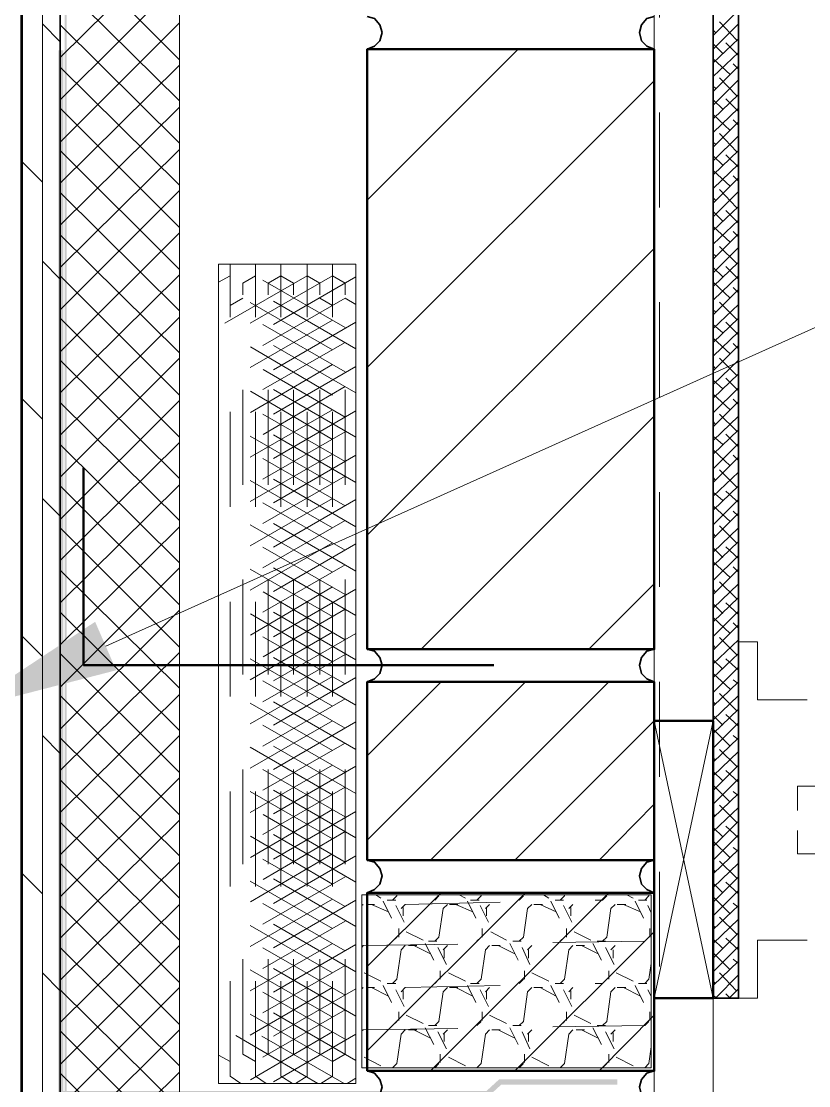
# Model space of a CAD drawing. Header units: inches. Extents: x 5 to 516, y -193 to 129.
# Drawn here: x 354.601 to 355.43, y -34.395 to -33.273 of the extents above; entities that cross this region are included whole.
import ezdxf

# ---------------------------------------------------------------- set-up
doc = ezdxf.new("R2010")
doc.units = ezdxf.units.IN
doc.header["$MEASUREMENT"] = 0
doc.linetypes.add('PDF_IMPORT', pattern=[1, 0.8, -0.2])
doc.layers.add('PDF5_Geometry', color=7, linetype='Continuous')
doc.layers.add('PDF5_Solid Fills', color=7, linetype='Continuous')

msp = doc.modelspace()

# ---------------------------------------------------------------- hatches: boundary and pattern name
at = {"layer": 'PDF5_Solid Fills', "transparency": 33554559}
for points in [[(354.6399185, -34.405676), (354.6399176, -35.2756762), (355.093251, -35.2756766), (355.1043618, -35.259009), (355.0910296, -35.2712312), (354.6454741, -35.2712318), (354.6454741, -34.4056757), (355.093251, -34.4056757), (355.1043618, -34.3878982), (355.0910296, -34.4001204), (354.6454732, -34.400121), (354.6454741, -33.3034542), (354.6399185, -33.3034542), (354.6399185, -34.1734539)], [(355.104364, -34.387898), (355.0932529, -34.4056757), (355.1065862, -34.3934535), (355.2288079, -34.393454), (355.228808, -34.3878987)]]:
    msp.add_hatch(color=256, dxfattribs=at).paths.add_polyline_path(points)

# ---------------------------------------------------------------- linework, layer by layer
at = {"layer": 'PDF5_Geometry', "lineweight": 35}
for points in [[(354.6010292, -25.9690092), (354.6010292, -35.2812319), (354.6421403, -35.2812319), (354.6421403, -25.9690092)], [(354.9654746, -33.3023431), (354.9732524, -33.2990098), (354.978808, -33.2934542), (354.9810302, -33.2845654), (354.978808, -33.2767876), (354.9732524, -33.2701209), (354.9654746, -33.2678987)], [(355.2676959, -33.2678978), (355.2599181, -33.27012), (355.2543626, -33.2767867), (355.2521403, -33.2845645), (355.2543626, -33.2934534), (355.2599181, -33.2990089), (355.2676959, -33.3023423)], [(354.9654746, -33.9690099), (354.9732524, -33.9656765), (354.978808, -33.960121), (354.9810302, -33.9512321), (354.978808, -33.9434543), (354.9732524, -33.9367876), (354.9654746, -33.9345654)], [(355.2676959, -33.9345645), (355.2599181, -33.9367868), (355.2543626, -33.9434534), (355.2521403, -33.9512312), (355.2543626, -33.9601201), (355.2599181, -33.9656757), (355.2676959, -33.969009)], [(354.9654746, -34.1912321), (354.9732524, -34.1878988), (354.978808, -34.1823432), (354.9810302, -34.1734543), (354.978808, -34.1656765), (354.9732524, -34.1590099), (354.9654746, -34.1567876)], [(355.2676959, -34.1567868), (355.2599181, -34.159009), (355.2543626, -34.1656757), (355.2521403, -34.1734535), (355.2543626, -34.1823423), (355.2599181, -34.1878979), (355.2676959, -34.1912312)], [(354.9654746, -34.4134543), (354.9732524, -34.410121), (354.978808, -34.4045654), (354.9810302, -34.3956766), (354.978808, -34.3878988), (354.9732524, -34.3812321), (354.9654746, -34.3790099)], [(355.2676959, -34.379009), (355.2599181, -34.3812312), (355.2543626, -34.3878979), (355.2521403, -34.3956757), (355.2543626, -34.4045646), (355.2599181, -34.4101201), (355.2676959, -34.4134535)]]:
    msp.add_lwpolyline(points, dxfattribs=at)
at = {"layer": 'PDF5_Geometry', "lineweight": 15}
for points in [[(354.6021414, -35.2812319), (354.6021414, -25.9678976)], [(354.6232505, -35.2812319), (354.6232505, -25.9678976)], [(354.689919, -33.9312313), (357.6321415, -32.609009), (358.7899192, -32.609009)], [(354.6421397, -33.3112317), (354.7676953, -33.1867872)], [(354.7676958, -33.3134538), (354.6421403, -33.1878982)], [(354.6421397, -33.3556766), (354.7676953, -33.230121)], [(354.7676958, -33.3567865), (354.6421403, -33.232342)], [(355.3299178, -33.2878981), (355.3565845, -33.2612315)], [(354.6421397, -33.2945645), (354.6232509, -33.2756756)], [(354.6421397, -33.4001203), (354.7676953, -33.2745648)], [(354.7676958, -33.4012314), (354.6421403, -33.2767869)], [(355.3299178, -33.3023431), (355.3565845, -33.2756765)], [(355.3543636, -33.2923424), (355.3365858, -33.2734535)], [(355.33214, -33.2845649), (355.3299178, -33.2823427)], [(355.3299178, -33.316787), (355.3565845, -33.2912314)], [(355.3399186, -33.3067874), (355.3299186, -33.2967874)], [(355.3565857, -33.3090095), (355.3432524, -33.2956762)], [(354.9654746, -33.4612312), (355.1243635, -33.3023423)], [(355.3299178, -33.331232), (355.3565845, -33.3056764)], [(355.3476972, -33.3290087), (355.3299194, -33.312342)], [(354.6421397, -33.4434542), (354.7676953, -33.3190097)], [(354.7676958, -33.4456763), (354.6421403, -33.3212318)], [(355.3299178, -33.3467869), (355.3565845, -33.3201202)], [(355.3565857, -33.3234534), (355.3510301, -33.3178978)], [(354.9654746, -33.6378986), (355.2676969, -33.3356764)], [(355.3299178, -33.3612319), (355.3565845, -33.3345652)], [(355.3543636, -33.3512312), (355.3365858, -33.3323423)], [(354.6021414, -33.3378984), (354.6010303, -33.3367873)], [(355.33214, -33.3434537), (355.3299178, -33.3412315)], [(355.3299178, -33.3756757), (355.3565845, -33.3501202)], [(355.3399186, -33.3656762), (355.3299186, -33.3556762)], [(355.3565857, -33.3678983), (355.3432524, -33.354565)], [(354.6421397, -33.4878979), (354.7676953, -33.3634535)], [(354.7676958, -33.4901201), (354.6421403, -33.3645645)], [(355.3299178, -33.3901207), (355.3565845, -33.3645652)], [(355.3299178, -33.4056757), (355.3565845, -33.379009)], [(355.3476972, -33.3878986), (355.3299194, -33.3712319)], [(355.3565857, -33.3823421), (355.3510301, -33.3767866)], [(355.3543636, -33.4101199), (355.3365858, -33.391231)], [(355.3299178, -33.4201206), (355.3565845, -33.393454)], [(355.33214, -33.4023425), (355.3299178, -33.4001202)], [(354.6421397, -33.5323428), (354.7676953, -33.4078984)], [(354.7676958, -33.534565), (354.6421403, -33.4090094)], [(355.3299178, -33.4345645), (355.3565845, -33.4090089)], [(355.3565857, -33.426787), (355.3432524, -33.4134537)], [(354.6232505, -33.4423431), (354.6021394, -33.421232)], [(355.3299178, -33.4490095), (355.3565845, -33.4234539)], [(355.3399186, -33.4245649), (355.3299186, -33.4145649)], [(355.3476972, -33.4467874), (355.3299194, -33.4301207)], [(355.3565857, -33.441232), (355.3510301, -33.4356765)], [(355.3299178, -33.4645655), (355.3565845, -33.4378989)], [(354.6421397, -33.5767866), (354.7676953, -33.451231)], [(354.7676958, -33.5778988), (354.6421403, -33.4534543)], [(355.3299178, -33.4790094), (355.3565845, -33.4523427)], [(355.33214, -33.4612312), (355.3299178, -33.459009)], [(355.3543636, -33.4690098), (355.3365858, -33.4501209)], [(355.3299178, -33.4934533), (355.3565845, -33.4678977)], [(355.3399186, -33.4834537), (355.3299186, -33.4734537)], [(355.3565857, -33.4856758), (355.3432524, -33.4723425)], [(355.3299178, -33.5078983), (355.3565845, -33.4823427)], [(355.3476972, -33.5056761), (355.3299194, -33.4890095)], [(354.6421397, -33.6212315), (354.7676953, -33.4956759)], [(354.7676958, -33.6223426), (354.6421403, -33.4978981)], [(355.3299178, -33.5234532), (355.3565845, -33.4967865)], [(355.3565857, -33.5001208), (355.3510301, -33.4945652)], [(354.9654746, -33.8145649), (355.2676969, -33.5123427)], [(355.3299178, -33.5378982), (355.3565845, -33.5112315)], [(355.3543636, -33.5278986), (355.3365858, -33.5101208)], [(354.6421397, -33.5445646), (354.6232509, -33.5256757)], [(355.33214, -33.5201211), (355.3299178, -33.5178989)], [(355.3299178, -33.5523432), (355.3565845, -33.5267876)], [(355.3399186, -33.5423424), (355.3299186, -33.5323424)], [(355.3565857, -33.5445646), (355.3432524, -33.5312312)], [(354.6421397, -33.6645653), (354.7676953, -33.5401209)], [(354.7676958, -33.6667875), (354.6421403, -33.5412319)], [(354.8210293, -33.5412314), (354.8088071, -33.547898)], [(354.8476971, -33.5412314), (354.8343638, -33.5490091)], [(354.8743627, -33.5412314), (354.8610294, -33.5490091)], [(354.8876955, -33.5490088), (354.8743622, -33.541231)], [(354.9154733, -33.5490088), (354.9021399, -33.541231)], [(354.9421411, -33.5490088), (354.9288078, -33.541231)], [(355.3299178, -33.566787), (355.3565845, -33.5412315)], [(355.3476972, -33.5645649), (355.3299194, -33.5478982)], [(355.3299178, -33.5823431), (355.3565845, -33.5556764)], [(355.3565857, -33.5590095), (355.3510301, -33.553454)], [(354.8343621, -33.5645649), (354.8210287, -33.5723427)], [(354.9288061, -33.5723423), (354.9154727, -33.5645646)], [(354.9532518, -33.5712313), (354.9421407, -33.5645646)], [(355.3299178, -33.5967869), (355.3565845, -33.5712314)], [(355.3543636, -33.5867873), (355.3365858, -33.5690095)], [(355.33214, -33.5790087), (355.3299178, -33.5767865)], [(354.6021414, -33.5878984), (354.6010303, -33.5867873)], [(354.6421397, -33.7090091), (354.7676953, -33.5845647)], [(354.7676958, -33.7112312), (354.6421403, -33.5856757)], [(355.3299178, -33.6112319), (355.3565845, -33.5856764)], [(355.3399186, -33.6012312), (355.3299186, -33.5923423)], [(355.3565857, -33.6034544), (355.3432524, -33.5901211)], [(355.3299178, -33.6256758), (355.3565845, -33.6001202)], [(355.3299178, -33.6412318), (355.3565845, -33.6145652)], [(355.3476972, -33.6234536), (355.3299194, -33.606787)], [(355.3565857, -33.6178983), (355.3510301, -33.6123427)], [(354.6421397, -33.753454), (354.7676953, -33.6278984)], [(354.7676958, -33.7545651), (354.6421403, -33.6301206)], [(355.3299178, -33.6556757), (355.3565845, -33.6301201)], [(355.33214, -33.6390097), (355.3299178, -33.6356764)], [(355.3543636, -33.6456761), (355.3365858, -33.6278983)], [(355.3299178, -33.6701207), (355.3565845, -33.6445651)], [(355.3565857, -33.6623421), (355.3432524, -33.6490087)], [(355.3299178, -33.6856756), (355.3565845, -33.6590089)], [(355.3399186, -33.6601199), (355.3299186, -33.6512311)], [(354.6232505, -33.6923431), (354.6021394, -33.671232)], [(354.6421397, -33.7978989), (354.7676953, -33.6723433)], [(355.3476972, -33.6823424), (355.3299194, -33.6656757)], [(355.3565857, -33.6767871), (355.3510301, -33.6712315)], [(354.7676958, -33.7990088), (354.6421403, -33.6745644)], [(355.3299178, -33.7001206), (355.3565845, -33.6734539)], [(355.0221401, -33.9345645), (355.2676957, -33.689009)], [(355.3299178, -33.7145656), (355.3565845, -33.68901)], [(355.33214, -33.6978984), (355.3299178, -33.6945651)], [(355.3543636, -33.7045648), (355.3365858, -33.6867871)], [(355.3299178, -33.7290094), (355.3565845, -33.7034539)], [(354.6421397, -33.8412316), (354.7676953, -33.7167872)], [(355.3399186, -33.7190098), (355.3299186, -33.7101209)], [(355.3565857, -33.721232), (355.3432524, -33.7078986)], [(354.7676958, -33.8434537), (354.6421403, -33.7190093)], [(355.3299178, -33.7445655), (355.3565845, -33.7178988)], [(355.3476972, -33.7412312), (355.3299194, -33.7245645)], [(355.3299178, -33.7590093), (355.3565845, -33.7323427)], [(355.3565857, -33.7356758), (355.3510301, -33.7301203)], [(355.3299178, -33.7734532), (355.3565845, -33.7478976)], [(355.3543636, -33.7634536), (355.3365858, -33.7456758)], [(354.6421397, -33.8856765), (354.7676953, -33.7612321)], [(355.33214, -33.7567872), (355.3299178, -33.7534539)], [(354.7676958, -33.8878986), (354.6421403, -33.7623431)], [(355.3299178, -33.7878982), (355.3565845, -33.7623426)], [(355.3399186, -33.7778986), (355.3299186, -33.7690097)], [(355.3565857, -33.7801207), (355.3432524, -33.7678985)], [(354.6421397, -33.7945646), (354.6232509, -33.7756757)], [(355.3299178, -33.8034542), (355.3565845, -33.7767876)], [(355.3476972, -33.800121), (355.3299194, -33.7834544)], [(355.3299178, -33.8178981), (355.3565845, -33.7912314)], [(355.3565857, -33.7945646), (355.3510301, -33.789009)], [(354.6421397, -33.9301203), (354.7676953, -33.8056758)], [(354.7676958, -33.9323424), (354.6421403, -33.8067868)], [(355.3299178, -33.8323431), (355.3565845, -33.8067875)], [(355.3543636, -33.8223424), (355.3365858, -33.8045646)], [(355.33214, -33.815676), (355.3299178, -33.8123426)], [(355.3299178, -33.8467869), (355.3565845, -33.8212314)], [(355.3399186, -33.8378984), (355.3299186, -33.8278984)], [(355.3565857, -33.8390095), (355.3432524, -33.8267873)], [(354.6021414, -33.8378984), (354.6010303, -33.8367873)], [(355.3299178, -33.862343), (355.3565845, -33.8356763)], [(354.6421397, -33.9745652), (354.7676953, -33.8490096)], [(354.7676958, -33.9756762), (354.6421403, -33.8512318)], [(355.3299178, -33.8767869), (355.3565845, -33.8501202)], [(355.3476972, -33.8590098), (355.3299194, -33.8423431)], [(355.3565857, -33.8534545), (355.3510301, -33.8478989)], [(355.1988075, -33.9345645), (355.2676964, -33.8656757)], [(355.3299178, -33.8912318), (355.3565845, -33.8656763)], [(355.33214, -33.8745647), (355.3299178, -33.8712314)], [(355.3543636, -33.8812322), (355.3365858, -33.8634545)], [(355.3299178, -33.9056757), (355.3565845, -33.8801201)], [(354.6421397, -34.019009), (354.7676953, -33.8934534)], [(354.7676958, -34.0201211), (354.6421403, -33.8956767)], [(355.3299178, -33.9212318), (355.3565845, -33.8945651)], [(355.3399186, -33.8967872), (355.3299186, -33.8867872)], [(355.3565857, -33.8978982), (355.3432524, -33.885676)], [(355.3476972, -33.9178986), (355.3299194, -33.9012319)], [(355.3565857, -33.9123421), (355.3510301, -33.9067865)], [(355.3299178, -33.9356756), (355.3565845, -33.9090089)], [(354.6232505, -33.9423431), (354.6021394, -33.921232)], [(355.3299178, -33.9501206), (355.3565845, -33.924565)], [(355.33214, -33.9334535), (355.3299178, -33.9301201)], [(355.3543636, -33.9401199), (355.3365858, -33.9223421)], [(355.3565849, -33.9267871), (355.3765849, -33.9267871), (355.3765849, -33.9878982)], [(354.6421397, -34.0623428), (354.7676953, -33.9378983)], [(354.7676958, -34.0645649), (354.6421403, -33.9390094)], [(355.3299178, -33.9645656), (355.3565845, -33.93901)], [(355.3399186, -33.9556759), (355.3299186, -33.9456759)], [(355.3565857, -33.956787), (355.3432524, -33.9445648)], [(355.3299178, -33.9801205), (355.3565845, -33.9534538)], [(355.3476972, -33.9767873), (355.3299194, -33.9601206)], [(354.9654746, -34.0467867), (355.0432524, -33.9690089)], [(354.9654746, -34.1356765), (355.1321413, -33.9690099)], [(355.0321409, -34.1567868), (355.2199187, -33.969009)], [(355.3299178, -33.9945655), (355.3565845, -33.9690099)], [(355.3565857, -33.971232), (355.3510301, -33.9667875)], [(354.6421397, -34.1067866), (354.7676953, -33.9823421)], [(354.7676958, -34.1090098), (354.6421403, -33.9834543)], [(355.3299178, -34.0090094), (355.3565845, -33.9834538)], [(355.3543636, -33.9990098), (355.3365858, -33.981232)], [(355.33214, -33.9923434), (355.3299178, -33.9901211)], [(355.4288061, -33.987898), (355.3765839, -33.987898)], [(355.3299178, -34.0234532), (355.3565845, -33.9978977)], [(355.3399186, -34.0145647), (355.3299186, -34.0045647)], [(355.3565857, -34.0156758), (355.3432524, -34.0034535)], [(355.1210307, -34.1567868), (355.2676973, -34.0101201)], [(355.3299178, -34.3023432), (355.2676956, -34.010121)], [(355.2676959, -34.3023432), (355.3299181, -34.010121)], [(355.3299178, -34.0390093), (355.3565845, -34.0123426)], [(355.3476972, -34.0367871), (355.3299194, -34.0190094)], [(354.6421397, -34.0445646), (354.6232509, -34.0256757)], [(354.6421397, -34.1512315), (354.7676953, -34.0256759)], [(354.7676958, -34.1523425), (354.6421403, -34.0278981)], [(355.3299178, -34.0534543), (355.3565845, -34.0278987)], [(355.3565857, -34.0301207), (355.3510301, -34.0256763)], [(355.3299178, -34.0678981), (355.3565845, -34.0423426)], [(355.3543636, -34.0578985), (355.3365858, -34.0401207)], [(355.33214, -34.051231), (355.3299178, -34.0490088)], [(355.3299178, -34.0834542), (355.3565845, -34.0567875)], [(355.3399186, -34.0734534), (355.3299186, -34.0634534)], [(355.3565857, -34.0745645), (355.3432524, -34.0623423)], [(354.6421397, -34.1956764), (354.7676953, -34.0701208)], [(354.7676958, -34.1967874), (354.6421403, -34.072343)], [(355.3299178, -34.097898), (355.3565845, -34.0712314)], [(354.6021414, -34.0878984), (354.6010303, -34.0867873)], [(355.3299178, -34.112343), (355.3565845, -34.0867875)], [(355.3476972, -34.0956759), (355.3299194, -34.0778981)], [(355.3565857, -34.0890095), (355.3510301, -34.0845651)], [(355.4499188, -34.0790088), (355.4188076, -34.0790088), (355.4188076, -34.1045643)], [(355.2099182, -34.1567868), (355.267696, -34.0978979)], [(355.3299178, -34.1267869), (355.3565845, -34.1012313)], [(355.33214, -34.1101209), (355.3299178, -34.1078987)], [(355.3543636, -34.1167873), (355.3365858, -34.0990095)], [(354.6421397, -34.2390091), (354.7676953, -34.1145646)], [(354.7676958, -34.2412312), (354.6421403, -34.1167867)], [(355.3299178, -34.1423429), (355.3565845, -34.1156763)], [(355.3299178, -34.1567868), (355.3565845, -34.1301201)], [(355.3399186, -34.1323422), (355.3299186, -34.1223422)], [(355.3565857, -34.1334544), (355.3432524, -34.1212322)], [(355.4188076, -34.1256758), (355.4188076, -34.1501203)], [(355.3476972, -34.1545647), (355.3299194, -34.1367869)], [(355.3565857, -34.1478983), (355.3510301, -34.1434538)], [(355.3299178, -34.1712318), (355.3565845, -34.1456762)], [(355.4188076, -34.1501204), (355.4499188, -34.1501204)], [(354.6421397, -34.283454), (354.7676953, -34.1590095)], [(354.7676958, -34.2856761), (354.6421403, -34.1601205)], [(355.3299178, -34.1856756), (355.3565845, -34.1601201)], [(355.3543636, -34.175676), (355.3365858, -34.1578983)], [(354.6232505, -34.1923432), (354.6021394, -34.171232)], [(355.33214, -34.1690096), (355.3299178, -34.1667874)], [(355.3299178, -34.2012317), (355.3565845, -34.174565)], [(355.3399186, -34.1912321), (355.3299186, -34.1812321)], [(355.3565857, -34.1923432), (355.3432524, -34.1801209)], [(354.9654746, -34.269009), (355.0432524, -34.1912312)], [(354.9654746, -34.3578988), (355.1321413, -34.1912321)], [(354.9743632, -34.1934542), (354.9799187, -34.1967876)], [(354.986586, -34.1990096), (354.9954749, -34.1990096)], [(354.9921402, -34.1990096), (354.9965847, -34.1945651)], [(354.9965845, -34.1945653), (354.9965845, -34.1934542)], [(355.0321409, -34.379009), (355.2199187, -34.1912312)], [(355.0365851, -34.1990096), (355.0410296, -34.1945651)], [(355.0621408, -34.1934542), (355.0688074, -34.1967876)], [(355.0743636, -34.1990096), (355.0832525, -34.1990096)], [(355.08103, -34.1990096), (355.0854745, -34.1945651)], [(355.0854743, -34.1945653), (355.0854743, -34.1934542)], [(355.1254749, -34.1990096), (355.1299194, -34.1945651)], [(355.1510283, -34.1934542), (355.1565839, -34.1967876)], [(355.1632512, -34.1990096), (355.1721401, -34.1990096)], [(355.1688076, -34.1990096), (355.1732521, -34.1945651)], [(355.1732519, -34.1945653), (355.1732519, -34.1934542)], [(355.2132525, -34.1990096), (355.217697, -34.1945651)], [(355.2388059, -34.1934542), (355.2454726, -34.1967876)], [(355.2510288, -34.1990096), (355.2599177, -34.1990096)], [(355.2576952, -34.1990096), (355.2621396, -34.1945651)], [(355.2621394, -34.1945653), (355.2621394, -34.1934542)], [(355.3299178, -34.2156755), (355.3565845, -34.1890089)], [(355.3476972, -34.2134534), (355.3299194, -34.1956756)], [(354.6421397, -34.3278989), (354.7676953, -34.2034544)], [(354.7676958, -34.330121), (354.6421403, -34.2045654)], [(354.9599182, -34.2045649), (354.9610293, -34.2034538)], [(354.9643624, -34.2034538), (354.9732513, -34.2034538)], [(354.9699189, -34.2034538), (354.9876967, -34.2112316)], [(354.9821418, -34.2001206), (354.9910306, -34.2178984)], [(354.9954745, -34.2045649), (355.0043634, -34.2223427)], [(355.0010287, -34.2078981), (355.0054732, -34.2034536)], [(355.0032509, -34.206787), (355.0032509, -34.2156759)], [(355.0410294, -34.237898), (355.0454738, -34.207898)], [(355.0454736, -34.2078981), (355.0499181, -34.2034536)], [(355.05214, -34.2034538), (355.0610289, -34.2034538)], [(355.0588064, -34.2034538), (355.0765842, -34.2112316)], [(355.0710293, -34.2001206), (355.0799182, -34.2178984)], [(355.0843621, -34.2045649), (355.093251, -34.2223427)], [(355.0899185, -34.2078981), (355.094363, -34.2034536)], [(355.0910285, -34.206787), (355.0910285, -34.2156759)], [(355.1299192, -34.237898), (355.1343636, -34.207898)], [(355.1343634, -34.2078981), (355.1388079, -34.2034536)], [(355.1410298, -34.2034538), (355.1499187, -34.2034538)], [(355.1476962, -34.2034538), (355.1643629, -34.2112316)], [(355.1588069, -34.2001206), (355.1676958, -34.2178984)], [(355.1721397, -34.2045649), (355.1810286, -34.2223427)], [(355.1776962, -34.2078981), (355.1821406, -34.2034536)], [(355.1799183, -34.206787), (355.1799183, -34.2156759)], [(355.2176968, -34.237898), (355.2221412, -34.207898)], [(355.2221411, -34.2078981), (355.2265855, -34.2034536)], [(355.2288074, -34.2034538), (355.2376963, -34.2034538)], [(355.2354738, -34.2034538), (355.2532516, -34.2112316)], [(355.2476967, -34.2001206), (355.2565856, -34.2178984)], [(355.2610295, -34.2045649), (355.2643628, -34.2123427)], [(355.3299178, -34.2301205), (355.3565845, -34.204565)], [(355.3565857, -34.206787), (355.3510301, -34.2023426)], [(355.3299178, -34.2445655), (355.3565845, -34.21901)], [(355.3543636, -34.2345648), (355.3365858, -34.216787)], [(354.9988066, -34.2290095), (354.9988066, -34.2378984)], [(355.0065852, -34.2323427), (355.024363, -34.2412316)], [(355.0865842, -34.2290095), (355.0865842, -34.2378984)], [(355.0954727, -34.2323427), (355.1121394, -34.2412316)], [(355.1210307, -34.379009), (355.2676973, -34.2323423)], [(355.175474, -34.2290095), (355.175474, -34.2378984)], [(355.1832504, -34.2323427), (355.2010281, -34.2412316)], [(355.2632516, -34.2290095), (355.2632516, -34.2378984)], [(355.33214, -34.2278984), (355.3299178, -34.2256762)], [(354.9921402, -34.2423434), (354.9965847, -34.2378989)], [(355.0299187, -34.2423434), (355.0388076, -34.2423434)], [(355.0365851, -34.2423434), (355.0410296, -34.2378989)], [(355.08103, -34.2423434), (355.0854745, -34.2378989)], [(355.1188063, -34.2423434), (355.1276952, -34.2423434)], [(355.1254749, -34.2423434), (355.1299194, -34.2378989)], [(355.1688076, -34.2423434), (355.1732521, -34.2378989)], [(355.2076961, -34.2423434), (355.216585, -34.2423434)], [(355.2132525, -34.2423434), (355.217697, -34.2378989)], [(355.2576952, -34.2423434), (355.2621396, -34.2378989)], [(355.3299178, -34.2601204), (355.3565845, -34.2334538)], [(355.3399186, -34.2501208), (355.3299186, -34.2401208)], [(355.3565857, -34.2512319), (355.3432524, -34.2390097)], [(355.3765849, -34.2412312), (355.3765849, -34.3023423), (355.3565849, -34.3023423)], [(355.4288061, -34.2412312), (355.3765839, -34.2412312)], [(354.6421397, -34.3723426), (354.7676953, -34.2467871)], [(354.7676958, -34.3734537), (354.6421403, -34.2490092)], [(354.9599182, -34.2490098), (354.9610293, -34.2467876)], [(354.9965845, -34.2823429), (355.0010289, -34.2512318)], [(355.0010287, -34.2512319), (355.0054732, -34.2467875)], [(355.0088073, -34.2467877), (355.0176962, -34.2467877)], [(355.0143638, -34.2467877), (355.0321416, -34.2556765)], [(355.0265844, -34.2445655), (355.0354733, -34.2623433)], [(355.0399172, -34.2490098), (355.0488061, -34.2667876)], [(355.0454736, -34.2512319), (355.0499181, -34.2467875)], [(355.0465858, -34.2512319), (355.0465858, -34.2601208)], [(355.0854743, -34.2823429), (355.0899187, -34.2512318)], [(355.0899185, -34.2512319), (355.094363, -34.2467875)], [(355.0965849, -34.2467877), (355.1054738, -34.2467877)], [(355.1032513, -34.2467877), (355.1210291, -34.2556765)], [(355.1154742, -34.2445655), (355.1243631, -34.2623433)], [(355.128807, -34.2490098), (355.1365848, -34.2667876)], [(355.1343634, -34.2512319), (355.1388079, -34.2467875)], [(355.1354734, -34.2512319), (355.1354734, -34.2601208)], [(355.1732519, -34.2823429), (355.1776963, -34.2512318)], [(355.1776962, -34.2512319), (355.1821406, -34.2467875)], [(355.1854747, -34.2467877), (355.1943636, -34.2467877)], [(355.1910289, -34.2467877), (355.2088067, -34.2556765)], [(355.2032518, -34.2445655), (355.2121407, -34.2623433)], [(355.2165846, -34.2490098), (355.2254735, -34.2667876)], [(355.2221411, -34.2512319), (355.2265855, -34.2467875)], [(355.2243632, -34.2512319), (355.2243632, -34.2601208)], [(355.3299178, -34.2745654), (355.3565845, -34.2478988)], [(355.3476972, -34.2723433), (355.3299194, -34.2545655)], [(354.9599182, -34.2656758), (354.9599182, -34.2667869)], [(355.2621394, -34.2823429), (355.2643617, -34.2656762)], [(355.3299178, -34.2890093), (355.3565845, -34.2634537)], [(355.3565857, -34.2656758), (355.3510301, -34.2612313)], [(354.6421397, -34.2945646), (354.6232509, -34.2756757)], [(354.9621403, -34.2756765), (354.9799181, -34.2845654)], [(355.0421416, -34.2734532), (355.0421416, -34.2823421)], [(355.0510301, -34.2756765), (355.0688079, -34.2845654)], [(355.1310291, -34.2734532), (355.1310291, -34.2823421)], [(355.1388077, -34.2756765), (355.1565855, -34.2845654)], [(355.2199189, -34.2734532), (355.2199189, -34.2823421)], [(355.2276953, -34.2756765), (355.245473, -34.2845654)], [(355.33214, -34.3023432), (355.3565844, -34.2778988)], [(355.3543636, -34.2945646), (355.3365858, -34.2756757)], [(354.9821418, -34.2890093), (354.9910306, -34.3067871)], [(354.986586, -34.2867872), (354.9954749, -34.2867872)], [(354.9921402, -34.2867872), (354.9965847, -34.2823427)], [(355.0365851, -34.2867872), (355.0410296, -34.2823427)], [(355.0710293, -34.2890093), (355.0799182, -34.3067871)], [(355.0743636, -34.2867872), (355.0832525, -34.2867872)], [(355.08103, -34.2867872), (355.0854745, -34.2823427)], [(355.1254749, -34.2867872), (355.1299194, -34.2823427)], [(355.1588069, -34.2890093), (355.1676958, -34.3067871)], [(355.1632512, -34.2867872), (355.1721401, -34.2867872)], [(355.1688076, -34.2867872), (355.1732521, -34.2823427)], [(355.2132525, -34.2867872), (355.217697, -34.2823427)], [(355.2476967, -34.2890093), (355.2565856, -34.3067871)], [(355.2510288, -34.2867872), (355.2599177, -34.2867872)], [(355.2576952, -34.2867872), (355.2621396, -34.2823427)], [(355.33214, -34.2867872), (355.3299178, -34.2845649)], [(354.6421397, -34.4167875), (354.7676953, -34.291232)], [(354.7676958, -34.4178986), (354.6421403, -34.2934541)], [(354.9599182, -34.2923425), (354.9610293, -34.2912314)], [(354.9643624, -34.2912314), (354.9732513, -34.2912314)], [(354.9699189, -34.2912314), (354.9876967, -34.3001203)], [(354.9954745, -34.2934536), (355.0043634, -34.3112313)], [(355.0010287, -34.2956757), (355.0054732, -34.2912312)], [(355.0032509, -34.2945646), (355.0032509, -34.3034535)], [(355.0410294, -34.3267867), (355.0454738, -34.2956755)], [(355.0454736, -34.2956757), (355.0499181, -34.2912312)], [(355.05214, -34.2912314), (355.0610289, -34.2912314)], [(355.0588064, -34.2912314), (355.0765842, -34.3001203)], [(355.0843621, -34.2934536), (355.093251, -34.3112313)], [(355.0899185, -34.2956757), (355.094363, -34.2912312)], [(355.0910285, -34.2945646), (355.0910285, -34.3034535)], [(355.1299192, -34.3267867), (355.1343636, -34.2956755)], [(355.1343634, -34.2956757), (355.1388079, -34.2912312)], [(355.1410298, -34.2912314), (355.1499187, -34.2912314)], [(355.1476962, -34.2912314), (355.1643629, -34.3001203)], [(355.1721397, -34.2934536), (355.1810286, -34.3112313)], [(355.1776962, -34.2956757), (355.1821406, -34.2912312)], [(355.1799183, -34.2945646), (355.1799183, -34.3034535)], [(355.2176968, -34.3267867), (355.2221412, -34.2956755)], [(355.2221411, -34.2956757), (355.2265855, -34.2912312)], [(355.2288074, -34.2912314), (355.2376963, -34.2912314)], [(355.2354738, -34.2912314), (355.2532516, -34.3001203)], [(355.2610295, -34.2934536), (355.2643628, -34.3001202)], [(355.3332522, -34.3023432), (355.3299188, -34.2990099)], [(355.3476972, -34.3023432), (355.3432527, -34.2978988)], [(355.346585, -34.3023432), (355.356585, -34.2923432)], [(354.9988066, -34.3167871), (354.9988066, -34.325676)], [(355.0065852, -34.3201203), (355.024363, -34.3290092)], [(355.0865842, -34.3167871), (355.0865842, -34.325676)], [(355.0943628, -34.3201203), (355.1121406, -34.3290092)], [(355.175474, -34.3167871), (355.175474, -34.325676)], [(355.1832504, -34.3201203), (355.2010281, -34.3290092)], [(355.2099182, -34.379009), (355.267696, -34.3201201)], [(355.2632516, -34.3167871), (355.2632516, -34.325676)], [(354.9921402, -34.3312321), (354.9965847, -34.3267876)], [(355.0265844, -34.3334542), (355.0354733, -34.351232)], [(355.0299187, -34.3312321), (355.0388076, -34.3312321)], [(355.0365851, -34.3312321), (355.0410296, -34.3267876)], [(355.08103, -34.3312321), (355.0854745, -34.3267876)], [(355.1154742, -34.3334542), (355.1243631, -34.351232)], [(355.1188063, -34.3312321), (355.1276952, -34.3312321)], [(355.1254749, -34.3312321), (355.1299194, -34.3267876)], [(355.1688076, -34.3312321), (355.1732521, -34.3267876)], [(355.2032518, -34.3334542), (355.2121407, -34.351232)], [(355.2076961, -34.3312321), (355.216585, -34.3312321)], [(355.2132525, -34.3312321), (355.217697, -34.3267876)], [(355.2576952, -34.3312321), (355.2621396, -34.3267876)], [(354.6021414, -34.3378985), (354.6010303, -34.3367873)], [(354.6421397, -34.4601202), (354.7676953, -34.3356758)], [(354.7676958, -34.4623424), (354.6421403, -34.3367868)], [(354.9599182, -34.3367874), (354.9610293, -34.3356763)], [(354.9965845, -34.3712316), (355.0010289, -34.3401204)], [(355.0010287, -34.3401206), (355.0054732, -34.3356761)], [(355.0088073, -34.3356763), (355.0176962, -34.3356763)], [(355.0143638, -34.3356763), (355.0321416, -34.3445652)], [(355.0399172, -34.3378985), (355.0488061, -34.3556762)], [(355.0454736, -34.3401206), (355.0499181, -34.3356761)], [(355.0465858, -34.3390095), (355.0465858, -34.3478984)], [(355.0854743, -34.3712316), (355.0899187, -34.3401204)], [(355.0899185, -34.3401206), (355.094363, -34.3356761)], [(355.0965849, -34.3356763), (355.1054738, -34.3356763)], [(355.1032513, -34.3356763), (355.1210291, -34.3445652)], [(355.128807, -34.3378985), (355.1365848, -34.3556762)], [(355.1343634, -34.3401206), (355.1388079, -34.3356761)], [(355.1354734, -34.3390095), (355.1354734, -34.3478984)], [(355.1732519, -34.3712316), (355.1776963, -34.3401204)], [(355.1776962, -34.3401206), (355.1821406, -34.3356761)], [(355.1854747, -34.3356763), (355.1943636, -34.3356763)], [(355.1910289, -34.3356763), (355.2088067, -34.3445652)], [(355.2165846, -34.3378985), (355.2254735, -34.3556762)], [(355.2221411, -34.3401206), (355.2265855, -34.3356761)], [(355.2243632, -34.3390095), (355.2243632, -34.3478984)], [(354.9599182, -34.3545644), (354.9599182, -34.3556756)], [(355.2621394, -34.3712316), (355.2643617, -34.3534538)], [(354.8210293, -34.3690094), (354.8088071, -34.3623428)], [(354.8476971, -34.3690094), (354.8343638, -34.3612317)], [(354.9421411, -34.361232), (354.9288078, -34.3690097)], [(354.9621403, -34.3645652), (354.9799181, -34.3734541)], [(355.0421416, -34.361232), (355.0421416, -34.3701209)], [(355.0510301, -34.3645652), (355.0688079, -34.3734541)], [(355.1310291, -34.361232), (355.1310291, -34.3701209)], [(355.1388077, -34.3645652), (355.1565855, -34.3734541)], [(355.2199189, -34.361232), (355.2199189, -34.3701209)], [(355.2276953, -34.3645652), (355.245473, -34.3734541)], [(354.9921402, -34.3756758), (354.9965847, -34.3712314)], [(355.0354729, -34.3756758), (355.036584, -34.3756758)], [(355.0365851, -34.3756758), (355.0410296, -34.3712314)], [(355.08103, -34.3756758), (355.0854745, -34.3712314)], [(355.1243627, -34.3756758), (355.1254738, -34.3756758)], [(355.1254749, -34.3756758), (355.1299194, -34.3712314)], [(355.1688076, -34.3756758), (355.1732521, -34.3712314)], [(355.2121403, -34.3756758), (355.2132514, -34.3756758)], [(355.2132525, -34.3756758), (355.217697, -34.3712314)], [(355.2576952, -34.3756758), (355.2621396, -34.3712314)], [(354.6421397, -34.5045651), (354.7676953, -34.3801207)], [(354.7676958, -34.5067873), (354.6421403, -34.3812317)], [(354.8321399, -34.3923429), (354.8210288, -34.3845652)], [(354.8588078, -34.3923429), (354.8476967, -34.3845652)], [(354.8865856, -34.3923429), (354.8743633, -34.3845652)], [(354.9021405, -34.3845644), (354.8899183, -34.3923421)], [(354.9288061, -34.3845644), (354.9165838, -34.3923421)], [(354.9532518, -34.3867876), (354.9443629, -34.3923432)]]:
    msp.add_lwpolyline(points, dxfattribs=at)
at = {"layer": 'PDF5_Geometry', "linetype": 'PDF_IMPORT', "lineweight": 15, "ltscale": 0.042222}
msp.add_lwpolyline([(355.2732523, -25.9690092), (355.2732523, -34.3023422)], dxfattribs=at)
at = {"layer": 'PDF5_Geometry', "lineweight": 35}
msp.add_lwpolyline([(355.3299178, -34.3023421), (355.3299178, -26.1045638), (355.3565845, -26.1045638), (355.3565845, -34.3023421)], close=True, dxfattribs=at)
at = {"layer": 'PDF5_Geometry', "lineweight": 15}
for points in [[(354.7676958, -35.2812316), (354.7676958, -30.6767868), (354.6421403, -30.6767868), (354.6421403, -35.2812316)], [(354.9532518, -34.392343), (354.9532518, -33.5290096), (354.8088073, -33.5290096), (354.8088073, -34.392343)], [(354.9599182, -34.3756765), (354.9599182, -34.1934542), (355.2643627, -34.1934542), (355.2643627, -34.3756765)]]:
    msp.add_lwpolyline(points, close=True, dxfattribs=at)
at = {"layer": 'PDF5_Geometry', "lineweight": 9}
msp.add_lwpolyline([(355.3299178, -34.635676), (355.3299178, -30.6767868), (355.2676956, -30.6767868), (355.2676956, -34.635676)], close=True, dxfattribs=at)
at = {"layer": 'PDF5_Geometry', "lineweight": 50}
for points in [[(354.9654746, -33.9345654), (354.9654746, -33.3023431), (355.2676969, -33.3023431), (355.2676969, -33.9345654)], [(354.9654746, -34.1567876), (354.9654746, -33.9690099), (355.2676969, -33.9690099), (355.2676969, -34.1567876)], [(355.2676959, -34.3023427), (355.2676959, -34.0101204), (355.3299181, -34.0101204), (355.3299181, -34.3023427)], [(354.9654746, -34.3790099), (354.9654746, -34.1912321), (355.2676969, -34.1912321), (355.2676969, -34.3790099)]]:
    msp.add_lwpolyline(points, close=True, dxfattribs=at)
at = {"layer": 'PDF5_Geometry', "linetype": 'PDF_IMPORT', "lineweight": 15, "ltscale": 0.016667}
for points in [[(354.8210293, -34.3845644), (354.8210293, -33.5290091)], [(354.8476971, -34.3845644), (354.8476971, -33.5290091)], [(354.8743627, -34.3845644), (354.8743627, -33.5290091)], [(354.9021405, -34.3845644), (354.9021405, -33.5290091)], [(354.9288061, -34.3845644), (354.9288061, -33.5290091)]]:
    msp.add_lwpolyline(points, dxfattribs=at)
at = {"layer": 'PDF5_Geometry', "linetype": 'PDF_IMPORT', "lineweight": 15, "ltscale": 0.016405}
for points in [[(354.9021405, -33.5412314), (354.8088071, -33.5945651)], [(354.9421411, -33.5956759), (354.8476966, -33.541231)], [(354.9421411, -33.5645649), (354.8088071, -33.641231)], [(354.9421411, -33.6423429), (354.8088071, -33.5656757)], [(354.9421411, -33.6112319), (354.8088071, -33.6878979)], [(354.9421411, -33.6578978), (354.8088071, -33.7356761)], [(354.9421411, -33.7367869), (354.8088071, -33.6601208)], [(354.9421411, -33.7056759), (354.8088071, -33.7823431)], [(354.9421411, -33.7834539), (354.8088071, -33.7067867)], [(354.9421411, -33.7523429), (354.8088071, -33.829009)], [(354.9421411, -33.830121), (354.8088071, -33.7534537)], [(354.9421411, -33.7990088), (354.8088071, -33.8756761)], [(354.9421411, -33.8767869), (354.8088071, -33.8001208)], [(354.9421411, -33.8456759), (354.8088071, -33.922343)], [(354.9421411, -33.924565), (354.8088071, -33.8467878)], [(354.9421411, -33.8923429), (354.8088071, -33.9701201)], [(354.9421411, -33.971232), (354.8088071, -33.8945648)], [(354.9421411, -33.9401199), (354.8088071, -34.0167871)], [(354.9421411, -34.0178979), (354.8088071, -33.9412318)], [(354.9421411, -33.9867869), (354.8088071, -34.0634541)], [(354.9421411, -34.0645649), (354.8088071, -33.9878988)], [(354.9421411, -34.0334539), (354.8088071, -34.1101212)], [(354.9421411, -34.1112319), (354.8088071, -34.0345647)], [(354.9421411, -34.080121), (354.8088071, -34.1567871)], [(354.9421411, -34.15901), (354.8088071, -34.0812318)], [(354.9421411, -34.2056759), (354.8088071, -34.1290088)], [(354.9421411, -34.174565), (354.8088071, -34.2512322)], [(354.9421411, -34.252343), (354.8088071, -34.1756758)], [(354.9421411, -34.221232), (354.8088071, -34.2978981)], [(354.9421411, -34.2990089), (354.8088071, -34.2223428)], [(354.9421411, -34.2678979), (354.8088071, -34.3445651)], [(354.9421411, -34.3456759), (354.8088071, -34.2690098)], [(354.9421411, -34.3145649), (354.8088071, -34.391231)], [(354.9410289, -34.3923429), (354.8088071, -34.3156757)]]:
    msp.add_lwpolyline(points, dxfattribs=at)
at = {"layer": 'PDF5_Geometry', "linetype": 'PDF_IMPORT', "lineweight": 15, "ltscale": 0.015436}
for points in [[(354.9532518, -33.6178983), (354.8210287, -33.541231)], [(354.9532518, -33.5423424), (354.8210287, -33.6190097)], [(354.9288061, -33.5412314), (354.8343638, -33.5956762)], [(354.9288061, -33.6190094), (354.8343638, -33.5645646)], [(354.9532518, -33.6645653), (354.8210287, -33.5878981)], [(354.9288061, -33.5878984), (354.8343638, -33.6423421)], [(354.9532518, -33.7590093), (354.8210287, -33.6823421)], [(354.9532518, -33.6834535), (354.8210287, -33.7601207)], [(354.9288061, -33.6823424), (354.8343638, -33.7367872)], [(354.9288061, -33.7601204), (354.8343638, -33.7056756)], [(354.9532518, -33.8056764), (354.8210287, -33.7290091)], [(354.9532518, -33.7301205), (354.8210287, -33.8067866)], [(354.9288061, -33.7290094), (354.8343638, -33.7834542)], [(354.9288061, -33.8067874), (354.8343638, -33.7523426)], [(354.9532518, -33.8523423), (354.8210287, -33.7756761)], [(354.9532518, -33.7767875), (354.8210287, -33.8534537)], [(354.9288061, -33.7756765), (354.8343638, -33.8301201)], [(354.9288061, -33.8534545), (354.8343638, -33.7990097)], [(354.9532518, -33.8990093), (354.8210287, -33.8223432)], [(354.9532518, -33.8234534), (354.8210287, -33.9001207)], [(354.9288061, -33.8223424), (354.8343638, -33.8767872)], [(354.9288061, -33.9001204), (354.8343638, -33.8456767)], [(354.9532518, -33.9456763), (354.8210287, -33.8690091)], [(354.9532518, -33.8712315), (354.8210287, -33.9478977)], [(354.9288061, -33.8690094), (354.8343638, -33.9245653)], [(354.9288061, -33.9478985), (354.8343638, -33.8923426)], [(354.9532518, -33.9934533), (354.8210287, -33.9167872)], [(354.9532518, -33.9178986), (354.8210287, -33.9945647)], [(354.9288061, -33.9167875), (354.8343638, -33.9712312)], [(354.9288061, -33.9945655), (354.8343638, -33.9401207)], [(354.9532518, -34.0401203), (354.8210287, -33.9634542)], [(354.9288061, -33.9634534), (354.8343638, -34.0178982)], [(354.9532518, -33.9645656), (354.8210287, -34.0412317)], [(354.9288061, -34.0412314), (354.8343638, -33.9867877)], [(354.9532518, -34.0867874), (354.8210287, -34.0101201)], [(354.9532518, -34.0112315), (354.8210287, -34.0878987)], [(354.9288061, -34.0101204), (354.8343638, -34.0645652)], [(354.9288061, -34.0878984), (354.8343638, -34.0334536)], [(354.9532518, -34.1334544), (354.8210287, -34.0567871)], [(354.9532518, -34.0578985), (354.8210287, -34.1345647)], [(354.9288061, -34.0567875), (354.8343638, -34.1112323)], [(354.9288061, -34.1345643), (354.8343638, -34.0801207)], [(354.9532518, -34.1523425), (354.8210287, -34.2290098)], [(354.9288061, -34.2290095), (354.8343638, -34.1745647)], [(354.9532518, -34.2745654), (354.8210287, -34.1978982)], [(354.9532518, -34.1990096), (354.8210287, -34.2756757)], [(354.9288061, -34.1978985), (354.8343638, -34.2523433)], [(354.9288061, -34.2756765), (354.8343638, -34.2212317)], [(354.9532518, -34.3212313), (354.8210287, -34.2445652)], [(354.9532518, -34.2456755), (354.8210287, -34.3223427)], [(354.9288061, -34.2445655), (354.8343638, -34.2990092)], [(354.9288061, -34.3223424), (354.8343638, -34.2678987)], [(354.9532518, -34.3678984), (354.8210287, -34.2912311)], [(354.9532518, -34.2923425), (354.8210287, -34.3690097)], [(354.9288061, -34.2912314), (354.8343638, -34.3456762)], [(354.9288061, -34.3690094), (354.8343638, -34.3145646)], [(354.9132511, -34.3923429), (354.8210287, -34.3378981)], [(354.9288061, -34.3378985), (354.8354749, -34.3923421)], [(354.9532518, -34.3401206), (354.8632516, -34.3923421)]]:
    msp.add_lwpolyline(points, dxfattribs=at)
at = {"layer": 'PDF5_Geometry', "linetype": 'PDF_IMPORT', "lineweight": 15, "ltscale": 0.015556}
for points in [[(354.8343621, -34.361232), (354.8343621, -33.5490093)], [(354.8610299, -34.361232), (354.8610299, -33.5490093)], [(354.8876955, -34.361232), (354.8876955, -33.5490093)], [(354.9154733, -34.361232), (354.9154733, -33.5490093)], [(354.9421411, -34.361232), (354.9421411, -33.5490093)]]:
    msp.add_lwpolyline(points, dxfattribs=at)
at = {"layer": 'PDF5_Geometry', "linetype": 'PDF_IMPORT', "lineweight": 15, "ltscale": 0.016025}
for points in [[(354.9532518, -33.5901205), (354.8210287, -33.6667867)], [(354.9288061, -33.6667875), (354.8343638, -33.6112316)], [(354.9532518, -33.7112312), (354.8210287, -33.6345651)], [(354.9532518, -33.6367876), (354.8210287, -33.7134537)], [(354.9288061, -33.6345643), (354.8343638, -33.6901202)], [(354.9288061, -33.7134534), (354.8343638, -33.6578986)], [(354.9532518, -34.1801203), (354.8210287, -34.1034542)], [(354.9532518, -34.1056766), (354.8210287, -34.1823427)], [(354.9288061, -34.1034545), (354.8343638, -34.1590093)], [(354.9288061, -34.1823424), (354.8343638, -34.1267866)], [(354.9532518, -34.2267873), (354.8210287, -34.1501212)], [(354.9288061, -34.1501204), (354.8343638, -34.2056763)]]:
    msp.add_lwpolyline(points, dxfattribs=at)
at = {"layer": 'PDF5_Geometry', "linetype": 'PDF_IMPORT', "lineweight": 15, "ltscale": 0.01696}
for points in [[(354.9421411, -33.6901199), (354.8088071, -33.6123427)], [(354.9421411, -34.1267869), (354.8088071, -34.2045652)]]:
    msp.add_lwpolyline(points, dxfattribs=at)
at = {"layer": 'PDF5_Geometry', "lineweight": 50}
msp.add_lwpolyline([(355.0988071, -33.9512317), (354.6665848, -33.9512317), (354.6665848, -33.7434539)], dxfattribs=at)
at = {"layer": 'PDF5_Geometry', "linetype": 'PDF_IMPORT', "lineweight": 15, "ltscale": 0.052222}
msp.add_lwpolyline([(355.3565857, -33.9267871), (355.3565857, -34.3023431)], dxfattribs=at)
at = {"layer": 'PDF5_Geometry', "linetype": 'PDF_IMPORT', "lineweight": 15, "ltscale": 0.031427}
for points in [[(355.005473, -34.2034538), (355.2132515, -34.1990094)], [(354.9610281, -34.2467877), (355.2576964, -34.2423432)], [(355.005473, -34.2912314), (355.2132515, -34.286787)], [(354.9610281, -34.3356763), (355.2576964, -34.3312319)]]:
    msp.add_lwpolyline(points, dxfattribs=at)
at = {"layer": 'PDF5_Solid Fills', "lineweight": 50, "transparency": 33554559}
for points in [[(354.646584, -25.9690092), (354.6488062, -35.2812319), (354.646584, -35.2812319)], [(354.6488084, -25.9690092), (354.6465862, -25.9690092), (354.6488084, -35.2812319)], [(354.7010296, -33.956787), (354.5376963, -33.9990092), (354.6788074, -33.9056759)]]:
    msp.add_solid(points, dxfattribs=at)

doc.saveas('drawing.dxf')
